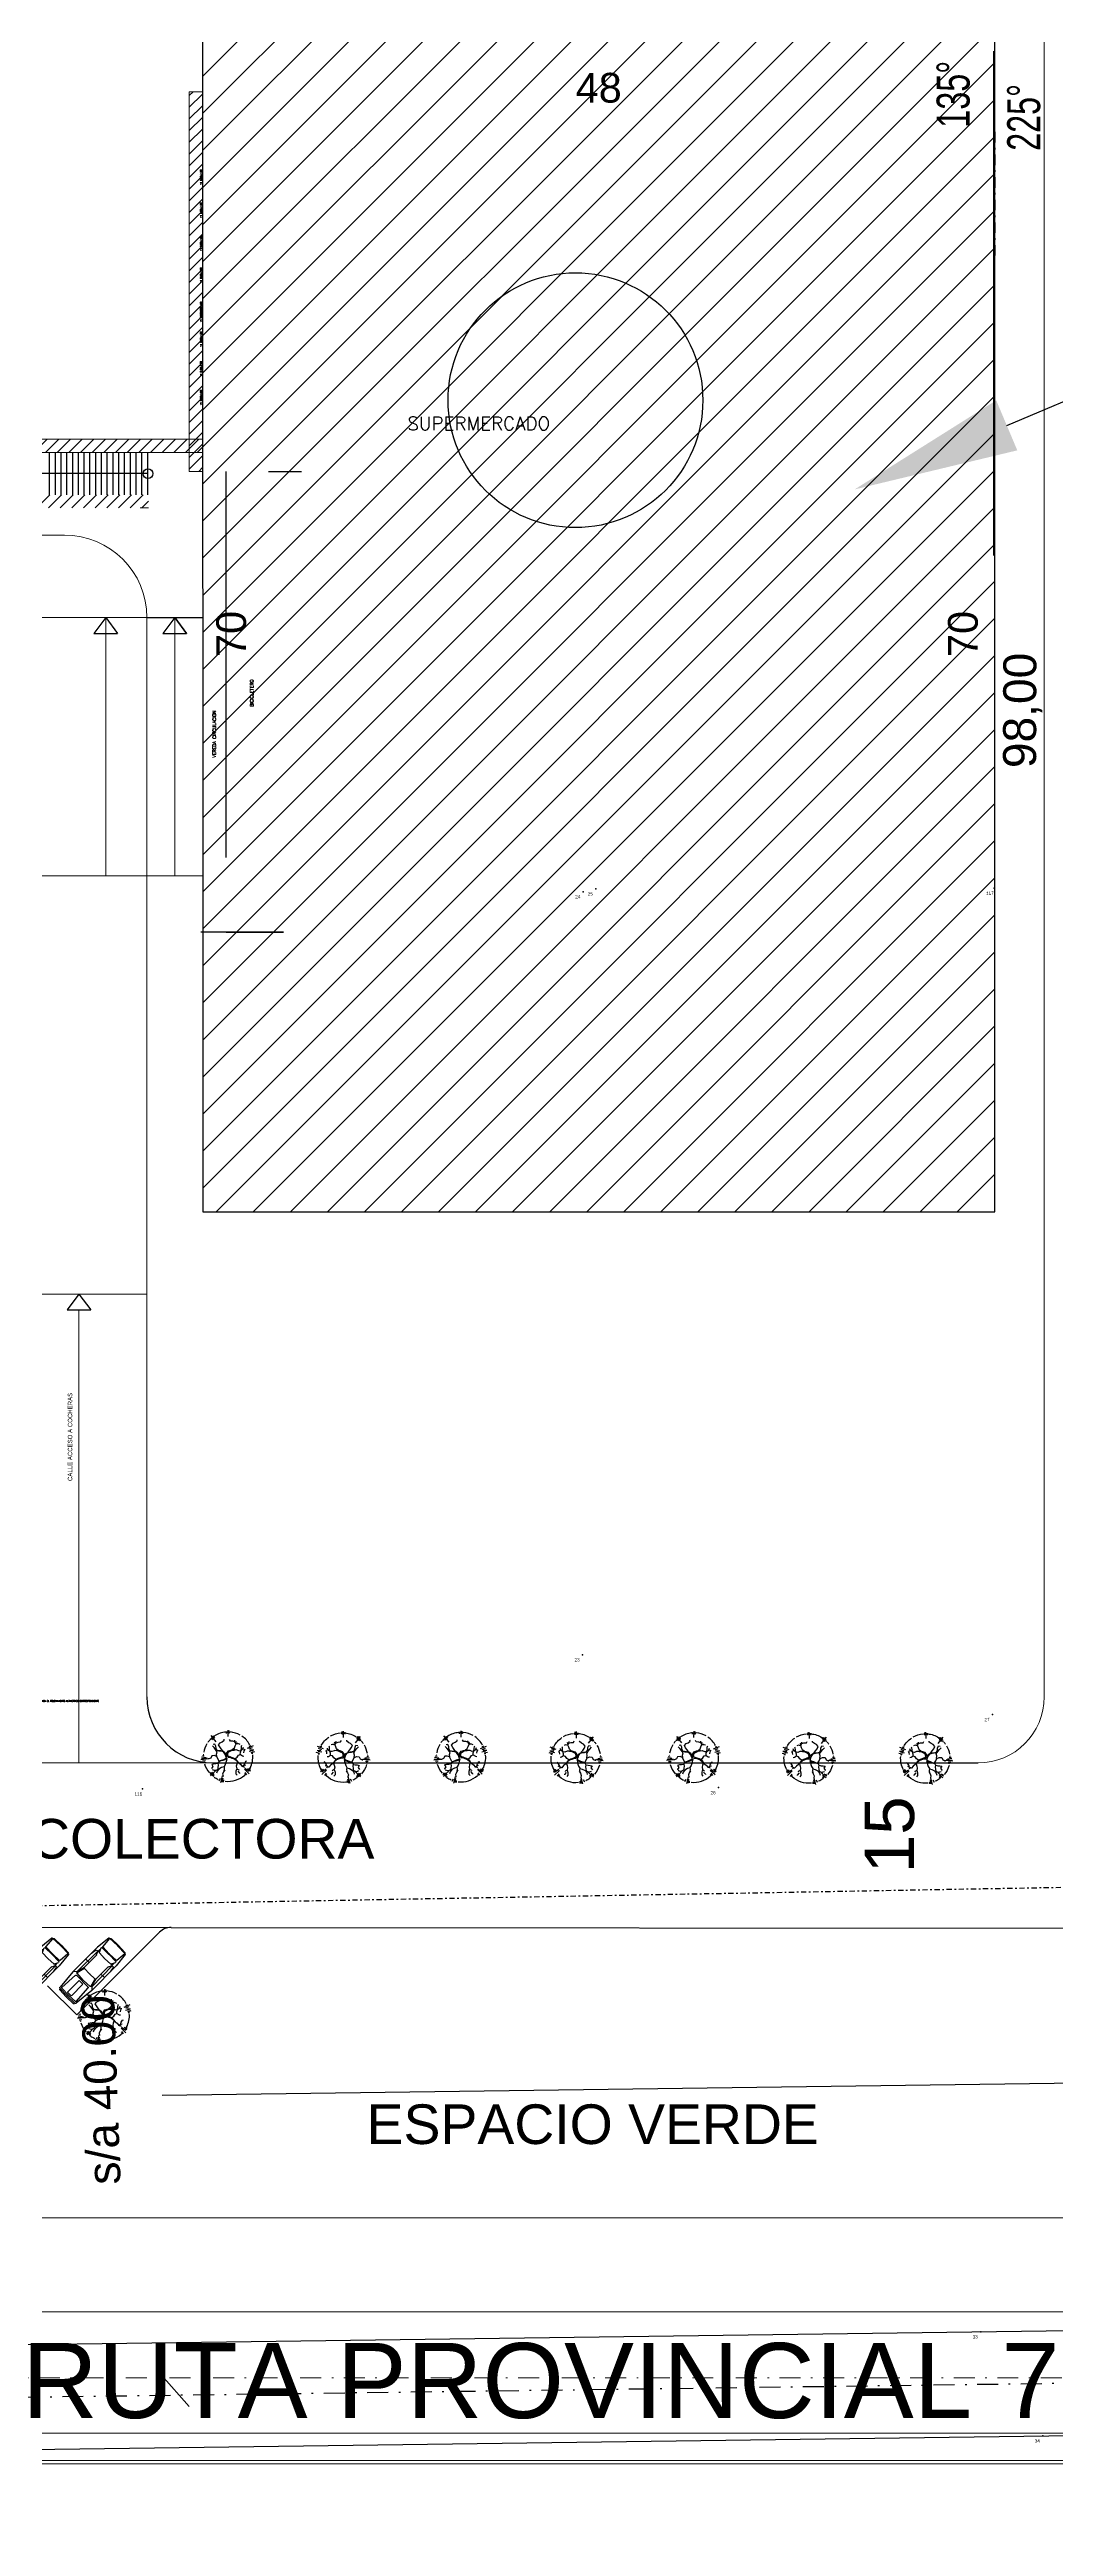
# Model space of a CAD drawing. Header units: millimetres. Extents: x -129 to 3172, y -143 to 919.
# Drawn here: x 1929.4 to 1990.4, y 509.1 to 659.1 of the extents above; entities that cross this region are included whole.
import ezdxf
from ezdxf import colors
from ezdxf.entities.mleader import LeaderData, LeaderLine
from ezdxf.enums import TextEntityAlignment as Align
from ezdxf.math import Vec2, Vec3

# ---------------------------------------------------------------- set-up
doc = ezdxf.new("R2010")
doc.units = ezdxf.units.MM
doc.header["$LTSCALE"] = 0.1
doc.linetypes.add('DASHDOT', pattern=[25.4, 12.7, -6.35, 0, -6.35])
doc.linetypes.add('DASHDOT2', pattern=[12.7, 6.35, -3.175, 0, -3.175])
for name, color, linetype in [('00 LOTES', 2, 'Continuous'), ('00 LOTES TEXTO', 4, 'Continuous'), ('02', 2, 'Continuous'), ('0_MUROS', 7, 'Continuous'), ('A-Mobiliario', 7, 'Continuous'), ('ACOTACIONES_EDIFICACION', 130, 'Continuous'), ('COTAS', 3, 'Continuous'), ('INTERMEDIA', 7, 'Continuous'), ('LAYER1', 7, 'Continuous'), ('Limite terreno', 1, 'Continuous'), ('LINEA_TENSION', 200, 'Continuous'), ('MOJONES_ENCONTRADOS', 50, 'Continuous'), ('NOMEPUNTO', 7, 'Continuous'), ('PAVIMENTO', 3, 'Continuous'), ('PUNTI', 7, 'Continuous'), ('T_TEXTOS', 3, 'Continuous'), ('T_TEXTOS-EQUIPAMIENTO', 5, 'Continuous')]:
    doc.layers.add(name, color=color, linetype=linetype)
doc.layers.add('R. URBANO ANCHOS DE CALLES', color=4, linetype='Continuous', lineweight=30)
doc.layers.add('RUTA - EJES -', color=4, linetype='DASHDOT', lineweight=30)
doc.styles.add('ARIAL', font='arial.ttf')
doc.styles.add('ROMANS', font='ROMANS.SHX', dxfattribs={"width": 0.8, "height": 0.2})
doc.styles.get("Standard").update_dxf_attribs({"font": 'arial.ttf'})
doc.dimstyles.new('cota sin lineas redondeo', dxfattribs={"dimtxt": 1.8, "dimasz": 1, "dimexe": 1.25, "dimexo": 0.625, "dimgap": 1, "dimtad": 1, "dimdec": 1, "dimrnd": 0.5, "dimzin": 12, "dimdsep": 46, "dimtxsty": 'Standard', "dimblk": 'NONE', "dimcen": 2.5, "dimse1": 1, "dimse2": 1, "dimsd1": 1, "dimsd2": 1, "dimaunit": 1, "dimadec": 1, "dimazin": 3, "dimtfac": 1, "dimtdec": 1, "dimtix": 1, "dimtofl": 0, "dimtmove": 0, "dimatfit": 3, "dimldrblk": 'NONE', "dimfxl": 1, "dimarcsym": 2})
pattern_1 = [(45, (1850.85354, 631.36025), (-0.3535534, 0.3535534), [])]

# ---------------------------------------------------------------- blocks, each defined once
blk = doc.blocks.new('AUPLS501')
for p, q in [((-2.42, 0.03), (-2.4, 0.62)), ((-2.42, 0.01), (-2.4, -0.57)), ((-2.33, 0.65), (-2.37, 0.65)), ((-2.34, 0.03), (-2.33, 0.66)), ((-2.34, 0.01), (-2.33, -0.62)), ((-1.06, 0.83), (-2.28, 0.71)), ((-2.22, 0.6), (-2.25, 0.03)), ((-2.24, -0.55), (-2.25, 0.03)), ((-2.19, 0.63), (-1.1, 0.56)), ((-2.17, 0.16), (-2.17, -0.11)), ((-2.14, 0.19), (-1.2, 0.19)), ((-1.17, 0.16), (-1.17, -0.11)), ((-1.07, -0.48), (-1.07, 0.53)), ((1.04, 0.81), (-1.06, 0.83)), ((-0.9, 0.67), (-1.05, 0.83)), ((-0.96, 0.59), (-0.99, 0.04)), ((-0.96, -0.54), (-0.99, 0.01)), ((-0.92, 0.62), (-0.46, 0.49)), ((0.88, 0.65), (-0.9, 0.67)), ((-0.9, 0.65), (-0.36, 0.52)), ((-0.44, 0.46), (-0.43, 0.02)), ((-0.44, -0.42), (-0.43, 0.02)), ((-0.36, 0.52), (0.64, 0.52)), ((0.03, 0.52), (0.03, 0.82)), ((0.84, 0.76), (0.52, 0.82)), ((0.68, 0.53), (0.88, 0.63)), ((0.86, 0.03), (0.88, 0.5)), ((0.86, 0.01), (0.88, -0.45)), ((0.91, 0.62), (0.87, 0.6)), ((0.95, 0.6), (0.87, 0.6)), ((0.88, 0.65), (0.88, 0.71)), ((0.9, 0.52), (1.16, 0.64)), ((0.93, 0.62), (1.03, 0.62)), ((1.03, 0.62), (0.99, 0.6)), ((1.91, 0.73), (1.04, 0.81)), ((1.21, 0.61), (1.22, 0.03)), ((1.21, -0.56), (1.22, 0.02)), ((1.28, 0.58), (1.26, 0.03)), ((1.28, -0.54), (1.26, 0.01)), ((1.31, 0.61), (1.94, 0.66)), ((1.94, 0.7), (1.96, 0.03)), ((1.94, -0.66), (1.96, 0.01)), ((1.99, 0.62), (2.01, 0.03)), ((1.99, -0.57), (2.01, 0.01)), ((-2.33, -0.6), (-2.37, -0.6)), ((-1.06, -0.78), (-2.28, -0.66)), ((-2.21, -0.58), (-1.1, -0.51)), ((-2.14, -0.14), (-1.2, -0.14)), ((1.04, -0.77), (-1.06, -0.78)), ((-0.9, -0.62), (-1.05, -0.78)), ((-0.92, -0.57), (-0.46, -0.45)), ((-0.9, -0.6), (-0.36, -0.48)), ((0.88, -0.6), (-0.9, -0.62)), ((-0.36, -0.48), (0.64, -0.48)), ((0.03, -0.48), (0.03, -0.77)), ((0.84, -0.71), (0.52, -0.77)), ((0.68, -0.49), (0.88, -0.58)), ((0.91, -0.57), (0.87, -0.55)), ((0.95, -0.55), (0.87, -0.55)), ((0.88, -0.6), (0.88, -0.66)), ((0.9, -0.48), (1.16, -0.59)), ((0.93, -0.58), (1.03, -0.58)), ((1.03, -0.58), (0.99, -0.56)), ((1.91, -0.69), (1.04, -0.77)), ((1.28, -0.57), (1.94, -0.61))]:
    blk.add_line(p, q)
for centre, radius, start, end in [((-2.12, 0.02), 0.3, 178.1825, 181.8175), ((-2.37, 0.62), 0.03, 90, 180), ((-2.04, 0.02), 0.3, 178.2216, 181.7784), ((-2.28, 0.66), 0.05, 95.4727, 180), ((-2.19, 0.6), 0.03, 90, 180), ((-2.14, 0.16), 0.03, 90, 180), ((-1.2, 0.16), 0.03, 0, 90), ((-1.1, 0.53), 0.03, 0, 86.3747), ((-1.06, 0.8), 0.03, 89.6203, 95.4727), ((-0.69, 0.02), 0.3, 177.2761, 182.7239), ((-0.93, 0.59), 0.03, 78.6827, 180), ((-0.9, 0.66), 0.01, 90, 258.9881), ((-0.47, 0.46), 0.03, 0, 78.6827), ((-0.73, 0.02), 0.3, 359.5958, 0.4042), ((-0.36, 0.53), 0.01, 256.9832, 270), ((-0.36, 0.55), 0.03, 258.9881, 270), ((0.64, 0.62), 0.1, 270, 295.0315), ((0.83, 0.71), 0.05, 0, 79.9012), ((1.16, 0.02), 0.3, 177.6755, 182.3245), ((0.88, 0.64), 0.01, 295.0315, 90), ((0.91, 0.5), 0.03, 112.8473, 180), ((0.93, 0.59), 0.03, 90, 117.7651), ((0.95, 0.8), 0.204, 269.9335, 280.5642), ((1.04, 0.78), 0.03, 84.7226, 89.6203), ((1.18, 0.61), 0.03, 0, 112.8473), ((0.92, 0.02), 0.3, 359.1475, 0.8525), ((1.56, 0.02), 0.3, 178.3902, 181.6098), ((1.31, 0.58), 0.03, 93.6171, 180), ((1.91, 0.7), 0.03, 0, 84.7226), ((1.94, 0.6), 0.0501, 23.6099, 92.4957), ((1.66, 0.02), 0.3, 358.2407, 1.7593), ((1.71, 0.02), 0.3, 358.2407, 1.7593), ((-2.37, -0.57), 0.03, 180, 270), ((-2.28, -0.62), 0.05, 180, 264.5273), ((-2.21, -0.55), 0.03, 180, 270), ((-2.14, -0.11), 0.03, 180, 270), ((-1.2, -0.11), 0.03, 270, 0), ((-1.1, -0.48), 0.03, 273.6253, 0), ((-1.06, -0.75), 0.03, 264.5273, 270.3797), ((-0.93, -0.54), 0.03, 180, 281.3173), ((-0.9, -0.61), 0.01, 101.0119, 270), ((-0.47, -0.42), 0.03, 281.3173, 0), ((-0.36, -0.51), 0.03, 90, 101.0119), ((-0.36, -0.49), 0.01, 90, 103.0168), ((0.64, -0.58), 0.1, 64.9685, 90), ((0.83, -0.66), 0.05, 280.0988, 0), ((0.91, -0.45), 0.03, 180, 247.1527), ((0.88, -0.59), 0.01, 270, 64.9685), ((0.93, -0.55), 0.03, 242.2349, 270), ((0.95, -0.76), 0.204, 79.4358, 90.0665), ((1.04, -0.74), 0.03, 270.3797, 275.2774), ((1.18, -0.56), 0.03, 247.1527, 0), ((1.28, -0.54), 0.03, 180, 266.3829), ((1.91, -0.66), 0.03, 275.2774, 0), ((1.94, -0.55), 0.0501, 267.5043, 336.3901)]:
    blk.add_arc(centre, radius, start, end)
blk = doc.blocks.new('Arpln016')
at = {"color": 0}
for p, q in [((0.112, 0.626), (0.111, 0.573)), ((0.146, 0.629), (0.128, 0.528)), ((0.18, 0.641), (0.137, 0.472)), ((-0.521, 0.277), (-0.562, 0.304)), ((-0.491, 0.282), (-0.561, 0.345)), ((-0.412, 0.303), (-0.533, 0.418)), ((-0.423, 0.28), (-0.533, 0.356)), ((-0.423, 0.384), (-0.464, 0.443)), ((-0.412, 0.414), (-0.441, 0.45)), ((0.225, 0.594), (0.192, 0.533)), ((0.442, 0.473), (0.324, 0.353)), ((0.378, 0.489), (0.346, 0.465)), ((0.398, 0.47), (0.35, 0.419)), ((0.453, 0.437), (0.389, 0.381)), ((0.451, 0.408), (0.427, 0.386)), ((0.686, 0.056), (0.488, 0.037)), ((0.672, 0.036), (0.525, 0.022)), ((0.665, -0.008), (0.554, 0.006)), ((0.64, 0.091), (0.571, 0.084)), ((0.617, 0.124), (0.589, 0.118)), ((-0.579, -0.116), (-0.67, -0.139)), ((-0.554, -0.187), (-0.65, -0.183)), ((-0.491, -0.227), (-0.641, -0.288)), ((-0.59, -0.096), (-0.624, -0.1)), ((-0.528, -0.146), (-0.621, -0.166)), ((-0.532, -0.206), (-0.612, -0.239)), ((-0.532, -0.278), (-0.578, -0.292)), ((-0.033, -0.639), (-0.034, -0.608)), ((-0.022, -0.666), (-0.02, -0.594)), ((0.006, -0.676), (0.008, -0.515)), ((0.024, -0.645), (0.024, -0.61)), ((0.051, -0.646), (0.047, -0.597)), ((0.436, -0.544), (0.31, -0.385)), ((0.366, -0.54), (0.342, -0.493)), ((0.391, -0.539), (0.35, -0.464)), ((0.435, -0.488), (0.392, -0.435)), ((0.457, -0.459), (0.431, -0.433)), ((0.647, -0.04), (0.601, -0.034)), ((0.625, -0.069), (0.612, -0.067))]:
    blk.add_line(p, q, dxfattribs=at)
for points in [[(-0.396, 0.212), (-0.419, 0.156), (-0.45, 0.105), (-0.471, 0.097)], [(0.01, 0.008), (-0.042, 0.002), (-0.096, 0.023), (-0.16, 0.044), (-0.21, 0.088), (-0.26, 0.144), (-0.311, 0.18), (-0.353, 0.233), (-0.407, 0.206), (-0.442, 0.192)], [(-0.351, 0.23), (-0.4, 0.242), (-0.411, 0.251)], [(-0.177, 0.035), (-0.227, -0.001), (-0.26, -0.051), (-0.309, -0.066), (-0.361, -0.033), (-0.394, -0.028)], [(-0.243, 0.352), (-0.287, 0.405), (-0.287, 0.414)], [(-0.233, 0.124), (-0.216, 0.18), (-0.206, 0.23), (-0.216, 0.292), (-0.266, 0.319), (-0.268, 0.325)], [(-0.004, -0.017), (-0.027, -0.025), (-0.077, -0.001), (-0.129, 0.014), (-0.181, 0.041), (-0.222, 0.094), (-0.235, 0.126)], [(-0.216, 0.292), (-0.196, 0.352), (-0.196, 0.419), (-0.227, 0.452)], [(0.031, 0.038), (0.043, 0.088), (0.055, 0.139), (0.072, 0.189), (0.101, 0.242), (0.095, 0.292), (0.103, 0.342), (0.107, 0.352)], [(0.033, 0.038), (0.082, 0.07), (0.132, 0.088), (0.182, 0.097), (0.232, 0.115), (0.238, 0.126)], [(0.033, 0.041), (0.033, 0.044)], [(0.037, 0.023), (0.066, 0.044), (0.118, 0.065), (0.174, 0.088), (0.226, 0.105), (0.257, 0.156), (0.248, 0.206), (0.255, 0.257), (0.261, 0.307), (0.311, 0.334), (0.338, 0.363)], [(0.037, 0.023), (0.057, -0.028), (0.078, -0.081), (0.116, -0.131), (0.17, -0.149), (0.221, -0.151), (0.273, -0.164), (0.303, -0.22), (0.305, -0.273), (0.33, -0.326), (0.373, -0.318)], [(0.083, 0.319), (0.116, 0.372), (0.139, 0.426), (0.128, 0.476), (0.128, 0.491)], [(0.103, 0.248), (0.164, 0.265), (0.232, 0.301), (0.274, 0.355), (0.288, 0.405)], [(0.228, 0.1), (0.259, 0.046), (0.286, -0.015), (0.35, -0.039), (0.41, -0.033), (0.438, 0.023), (0.487, 0.044), (0.504, 0.046)], [(0.259, 0.159), (0.311, 0.171), (0.363, 0.174), (0.412, 0.185), (0.381, 0.236), (0.417, 0.286), (0.419, 0.289)], [(0.313, 0.337), (0.367, 0.328), (0.394, 0.316)], [(-0.4, -0.108), (-0.407, -0.158), (-0.426, -0.188)], [(-0.376, -0.208), (-0.423, -0.19)], [(0.025, -0.007), (0.023, -0.057), (0.029, -0.108), (-0.007, -0.158), (-0.067, -0.178), (-0.118, -0.19), (-0.168, -0.188), (-0.22, -0.185), (-0.276, -0.161), (-0.326, -0.167), (-0.374, -0.208), (-0.388, -0.252)], [(-0.307, -0.066), (-0.309, -0.119), (-0.326, -0.175), (-0.334, -0.226), (-0.337, -0.279), (-0.347, -0.297)], [(-0.106, -0.188), (-0.158, -0.232), (-0.177, -0.282), (-0.202, -0.338), (-0.259, -0.344), (-0.295, -0.329)], [(-0.243, -0.342), (-0.189, -0.35), (-0.21, -0.398)], [(-0.004, -0.018), (0.008, -0.069), (-0.004, -0.122), (-0.056, -0.151), (-0.106, -0.175), (-0.156, -0.178), (-0.206, -0.188), (-0.218, -0.185)], [(-0.2, -0.335), (-0.171, -0.385), (-0.12, -0.401), (-0.059, -0.403), (-0.038, -0.442)], [(-0.173, -0.388), (-0.17, -0.424)], [(0.029, -0.007), (0.044, -0.06), (0.08, -0.11), (0.132, -0.151), (0.185, -0.155), (0.236, -0.161), (0.255, -0.164)], [(0.135, -0.155), (0.174, -0.205), (0.209, -0.255), (0.238, -0.312), (0.196, -0.362), (0.147, -0.385), (0.097, -0.424), (0.099, -0.448)], [(0.28, -0.015), (0.29, -0.075), (0.274, -0.128), (0.313, -0.188), (0.354, -0.238), (0.396, -0.282)]]:
    blk.add_lwpolyline(points, dxfattribs=at)
for centre, radius, start, end in [((0, -0.011), 0.622, 152.40199, 184.67087), ((0, -0.011), 0.622, 83.50541, 132.09121), ((0, -0.011), 0.622, 55.31812, 66.41917), ((0, -0.011), 0.622, 16.50052, 40.70203), ((0, -0.011), 0.622, 208.93501, 235.86797), ((-0.002, -0.012), 0.622, 240.59537, 264.9599), ((0.002, -0.044), 0.0755, 269.43656, 270.26687), ((0, -0.011), 0.622, 275.11549, 302.96103), ((0, -0.011), 0.622, 317.99389, 324.92066), ((-0.002, -0.012), 0.622, 329.25491, 349.86097)]:
    blk.add_arc(centre, radius, start, end, dxfattribs=at)
blk = doc.blocks.new('*D296')
at = {"layer": 'Defpoints', "color": 0, "transparency": 16777216}
for p in [(1938.68, 658.61), (1942.33, 658.61), (1938.68, 588.84)]:
    blk.add_point(p, dxfattribs=at)
at = {"layer": 'COTAS', "color": 0, "transparency": 16777216, "insert": (1940.42, 623.72), "char_height": 1.8, "attachment_point": 5, "rotation": 90}
blk.add_mtext('70', dxfattribs=at)
blk = doc.blocks.new('_None')
blk = doc.blocks.new('*D297')
at = {"layer": 'Defpoints', "color": 0, "transparency": 16777216}
for p in [(1938.68, 658.61), (1986.68, 658.61), (1986.68, 654.87)]:
    blk.add_point(p, dxfattribs=at)
at = {"layer": 'COTAS', "color": 0, "transparency": 16777216, "insert": (1962.68, 656.79), "char_height": 1.8, "attachment_point": 5}
blk.add_mtext('48', dxfattribs=at)
blk = doc.blocks.new('*D298')
at = {"layer": 'Defpoints', "color": 0, "transparency": 16777216}
for p in [(1986.68, 658.61), (1986.68, 658.61), (1986.68, 588.84)]:
    blk.add_point(p, dxfattribs=at)
at = {"layer": 'COTAS', "color": 0, "transparency": 16777216, "insert": (1984.76, 623.72), "char_height": 1.8, "attachment_point": 5, "rotation": 90}
blk.add_mtext('70', dxfattribs=at)
blk = doc.blocks.new('*D310')
at = {"layer": 'Defpoints', "color": 0, "transparency": 16777216}
for p in [(1986.68, 658.61), (1986.68, 658.61), (1986.68, 588.84)]:
    blk.add_point(p, dxfattribs=at)
at = {"layer": 'COTAS', "color": 0, "transparency": 16777216, "insert": (1984.76, 623.72), "char_height": 1.8, "attachment_point": 5, "rotation": 90}
blk.add_mtext('70', dxfattribs=at)
blk = doc.blocks.new('NIVEL')
for p, q in [((-0.43, 0), (1.39, 0)), ((0, 0.43), (0, -0.43))]:
    blk.add_line(p, q)
at = {"const_width": 0.217}
for points in [[(0, 0.11, 0.414214), (-0.11, 0, 1)], [(0, -0.11, 0.414214), (0.11, 0, 1)]]:
    blk.add_lwpolyline(points, format="xyb", dxfattribs=at)
blk.add_circle((0, 0), 0.217)
at = {"style": 'ROMANS', "width": 0.8}
blk.add_attdef('NIVEL', (0.47, 0.12), '', height=0.25, dxfattribs=at)

msp = doc.modelspace()

# ---------------------------------------------------------------- hatches: boundary and pattern name
at = {"layer": 'LAYER1'}
h = msp.add_hatch(dxfattribs=at)
h.set_pattern_fill('_USER', color=256, scale=0.5, angle=45, style=0, pattern_type=0)
h.set_pattern_definition([(45, (1850.85364, 629.4089), (-0.3535534, 0.3535534), [])])
h.paths.add_polyline_path([(1938.676, 656.56), (1937.874, 656.56), (1937.874, 633.56), (1938.676, 633.56)])
h = msp.add_hatch(dxfattribs=at)
h.set_pattern_fill('_USER', color=256, scale=0.5, angle=45, style=0, pattern_type=0)
h.set_pattern_definition(pattern_1)
h.paths.add_polyline_path([(1938.676, 635.511), (1937.874, 635.511), (1926.955, 635.511), (1926.955, 634.71), (1938.676, 634.71)])
h = msp.add_hatch(dxfattribs=at)
h.set_pattern_fill('_USER', color=256, scale=0.5, angle=45, style=0, pattern_type=0)
h.set_pattern_definition(pattern_1)
h.paths.add_polyline_path([(1938.676, 635.511), (1937.874, 635.511), (1926.955, 635.511), (1926.955, 634.71), (1938.676, 634.71)])
h = msp.add_hatch(dxfattribs=at)
h.set_pattern_fill('_USER', color=256, scale=0.5, angle=45, style=0, pattern_type=0)
h.set_pattern_definition(pattern_1)
h.paths.add_polyline_path([(1935.392, 632.15), (1923.913, 632.15), (1923.913, 631.36), (1935.392, 631.36)])
h = msp.add_hatch(dxfattribs=at)
h.set_pattern_fill('_USER', color=256, scale=0.5, angle=45, style=0, pattern_type=0)
h.set_pattern_definition(pattern_1)
h.paths.add_polyline_path([(1935.392, 632.15), (1923.913, 632.15), (1923.913, 631.36), (1935.392, 631.36)])
at = {"layer": 'Limite terreno'}
h = msp.add_hatch(dxfattribs=at)
h.set_pattern_fill('LINE', color=5, scale=0.5, angle=45)
h.set_pattern_definition([(45, (1653.9661, -132.3677), (-1.122532, 1.122532), [])])
h.paths.add_polyline_path([(1986.677, 660.255), (1982.676, 664.252), (1938.674, 664.226), (1938.691, 588.713), (1953.891, 588.713), (1986.691, 588.713)])

# ---------------------------------------------------------------- linework, layer by layer
at = {"lineweight": 0, "ltscale": 0.05}
for p, q in [((1989.676, 661.337), (1989.676, 559.338)), ((1989.676, 661.337), (1989.676, 559.338)), ((1930.307, 629.71), (1851.154, 629.71)), ((1930.307, 629.71), (1851.154, 629.71)), ((1928.807, 624.71), (1935.307, 624.71)), ((1928.807, 624.71), (1935.307, 624.71)), ((1932.807, 609.065), (1932.807, 624.71)), ((1932.807, 609.065), (1932.807, 624.71)), ((1935.307, 559.338), (1935.307, 624.71)), ((1935.307, 559.338), (1935.307, 624.71)), ((1936.991, 609.065), (1936.991, 624.71)), ((1936.991, 609.065), (1936.991, 624.71)), ((1936.991, 609.043), (1936.991, 624.687)), ((1928.807, 609.065), (1938.676, 609.065)), ((1928.807, 609.065), (1938.676, 609.065)), ((1927.607, 583.734), (1935.307, 583.734)), ((1931.188, 555.338), (1931.188, 582.781)), ((1931.188, 555.338), (1931.188, 582.781)), ((1826.866, 555.338), (1939.307, 555.338)), ((1826.866, 555.338), (1939.307, 555.338))]:
    msp.add_line(p, q, dxfattribs=at)
for p, q in [((1986.676, 588.838), (1986.676, 658.608)), ((1986.676, 588.838), (1986.676, 658.608)), ((1929.405, 632.15), (1929.405, 634.71)), ((1929.405, 632.15), (1929.405, 634.71)), ((1929.755, 632.15), (1929.755, 634.71)), ((1929.755, 632.15), (1929.755, 634.71)), ((1930.105, 632.15), (1930.105, 634.71)), ((1930.105, 632.15), (1930.105, 634.71)), ((1930.455, 632.15), (1930.455, 634.71)), ((1930.455, 632.15), (1930.455, 634.71)), ((1930.805, 632.15), (1930.805, 634.71)), ((1930.805, 632.15), (1930.805, 634.71)), ((1931.155, 632.15), (1931.155, 634.71)), ((1931.155, 632.15), (1931.155, 634.71)), ((1931.505, 632.15), (1931.505, 634.71)), ((1931.505, 632.15), (1931.505, 634.71)), ((1931.855, 632.15), (1931.855, 634.71)), ((1931.855, 632.15), (1931.855, 634.71)), ((1932.205, 632.15), (1932.205, 634.71)), ((1932.205, 632.15), (1932.205, 634.71)), ((1932.555, 632.15), (1932.555, 634.71)), ((1932.555, 632.15), (1932.555, 634.71)), ((1932.905, 632.15), (1932.905, 634.71)), ((1932.905, 632.15), (1932.905, 634.71)), ((1933.255, 632.15), (1933.255, 634.71)), ((1933.255, 632.15), (1933.255, 634.71)), ((1933.605, 632.15), (1933.605, 634.71)), ((1933.605, 632.15), (1933.605, 634.71)), ((1933.955, 632.15), (1933.955, 634.71)), ((1933.955, 632.15), (1933.955, 634.71)), ((1934.305, 632.15), (1934.305, 634.71)), ((1934.305, 632.15), (1934.305, 634.71)), ((1934.655, 632.15), (1934.655, 634.71)), ((1934.655, 632.15), (1934.655, 634.71)), ((1935.005, 632.15), (1935.005, 634.71)), ((1935.005, 632.15), (1935.005, 634.71)), ((1935.355, 632.15), (1935.355, 634.71)), ((1935.355, 632.15), (1935.355, 634.71)), ((1935.373, 633.43), (1926.955, 633.43)), ((1935.373, 633.43), (1926.955, 633.43)), ((1932.807, 624.71), (1932.093, 623.756)), ((1932.807, 624.71), (1932.093, 623.756)), ((1932.807, 624.71), (1933.52, 623.756)), ((1932.807, 624.71), (1933.52, 623.756)), ((1935.307, 624.71), (1938.676, 624.71)), ((1935.307, 624.71), (1938.676, 624.71)), ((1936.991, 624.71), (1936.278, 623.756)), ((1936.991, 624.71), (1936.278, 623.756)), ((1936.991, 624.71), (1937.705, 623.756)), ((1936.991, 624.71), (1937.705, 623.756)), ((1936.991, 624.687), (1937.705, 623.734)), ((1932.093, 623.756), (1933.52, 623.756)), ((1932.093, 623.756), (1933.52, 623.756)), ((1936.278, 623.756), (1937.705, 623.756)), ((1936.278, 623.756), (1937.705, 623.756)), ((1931.188, 583.734), (1930.475, 582.781)), ((1931.188, 583.734), (1930.475, 582.781)), ((1931.188, 583.734), (1931.902, 582.781)), ((1931.188, 583.734), (1931.902, 582.781)), ((1930.475, 582.781), (1931.902, 582.781)), ((1930.475, 582.781), (1931.902, 582.781)), ((1939.307, 555.338), (1985.676, 555.338)), ((1939.307, 555.338), (1985.676, 555.338))]:
    msp.add_line(p, q)
at = {"color": 4, "lineweight": 13, "ltscale": 7, "extrusion": (0, 0, -1)}
msp.add_line((1937.874, 656.56, 0), (1938.676, 656.56, 0), dxfattribs=at)
at = {"color": 252, "lineweight": 0, "ltscale": 0.05}
msp.add_line((1829.635, 545.302, 0), (1936.772, 545.379, 0), dxfattribs=at)
msp.add_line((1829.635, 545.302, 0), (1936.772, 545.379, 0), dxfattribs=at)
at = {"ltscale": 0.1}
for p, q in [((1936.066, 545.086, 0), (1931.056, 540.075, 0)), ((1936.066, 545.086, 0), (1931.056, 540.075, 0)), ((1936.773, 545.379, 0), (2107.855, 545.226)), ((1936.773, 545.379, 0), (2107.855, 545.226)), ((1929.288, 541.843, 0), (1931.056, 540.075, 0)), ((1929.288, 541.843, 0), (1931.056, 540.075, 0))]:
    msp.add_line(p, q, dxfattribs=at)
at = {"lineweight": 13, "ltscale": 0.5}
msp.add_line((1855.269, 527.793), (2108.155, 527.793), dxfattribs=at)
msp.add_line((1855.269, 527.793), (2108.155, 527.793), dxfattribs=at)
at = {"lineweight": 13}
for p, q in [((2084.97, 513.093), (1750.829, 513.093)), ((2084.97, 513.093), (1750.829, 513.093)), ((2084.97, 512.893), (1750.829, 512.893)), ((2084.97, 512.893), (1750.829, 512.893))]:
    msp.add_line(p, q, dxfattribs=at)
msp.add_lwpolyline([(1500.303, 709.363), (1586.173, 689.472, -0.1634189), (1642.995, 657.55), (1665.508, 632.644), (1703.389, 598.357), (1737.719, 574.711), (1814.565, 525.273, 0.1438996), (1825.386, 522.093), (2143.866, 522.093)], format="xyb", dxfattribs=at)
msp.add_lwpolyline([(1500.303, 709.363), (1586.173, 689.472, -0.1634189), (1642.995, 657.55), (1665.508, 632.644), (1703.389, 598.357), (1737.719, 574.711), (1814.565, 525.273, 0.1438996), (1825.386, 522.093), (2143.866, 522.093)], format="xyb", dxfattribs=at)
at = {"linetype": 'DASHDOT', "lineweight": 13}
msp.add_lwpolyline([(2143.866, 518.093), (1750.57, 518.093), (1668.282, 509.535), (1666.203, 509.093)], dxfattribs=at)
msp.add_lwpolyline([(2143.866, 518.093), (1750.57, 518.093), (1668.282, 509.535), (1666.203, 509.093)], dxfattribs=at)
at = {"color": 0}
msp.add_lwpolyline([(1936.192, 518.254), (1937.858, 516.364)], dxfattribs=at)
at = {"lineweight": 13}
msp.add_lwpolyline([(2143.866, 514.743), (1750.743, 514.743), (1696.416, 509.093)], dxfattribs=at)
msp.add_lwpolyline([(2143.866, 514.743), (1750.743, 514.743), (1696.416, 509.093)], dxfattribs=at)
at = {"color": 0}
msp.add_circle((1961.27, 637.876), 7.718, dxfattribs=at)
msp.add_circle((1935.373, 633.43), 0.294)
msp.add_circle((1935.373, 633.43), 0.294)
at = {"lineweight": 0, "ltscale": 0.05}
for centre, radius, start, end in [((1930.307, 624.71), 5, 0, 90), ((1930.307, 624.71), 5, 0, 90), ((1985.676, 559.338), 4, 270, 0), ((1985.676, 559.338), 4, 270, 0)]:
    msp.add_arc(centre, radius, start, end, dxfattribs=at)
msp.add_arc((1939.307, 559.338), 4, 180, 270)
msp.add_arc((1939.307, 559.338), 4, 180, 270)
at = {"ltscale": 0.1}
msp.add_arc((1936.773, 544.379, 0), 1, 90, 135, dxfattribs=at)
msp.add_arc((1936.773, 544.379, 0), 1, 90, 135, dxfattribs=at)
at = {"layer": '02', "lineweight": 13, "ltscale": 7, "extrusion": (0, 0, -1)}
for p, q in [((1937.874, 633.56, 0), (1937.874, 656.56, 0)), ((1938.676, 656.56, 0), (1938.676, 633.56, 0)), ((1938.676, 633.56, 0), (1937.874, 633.56, 0))]:
    msp.add_line(p, q, dxfattribs=at)
at = {"layer": '02', "lineweight": 13, "ltscale": 7}
msp.add_lwpolyline([(1938.676, 635.511), (1926.955, 635.511), (1926.955, 634.71), (1938.676, 634.71)], close=True, dxfattribs=at)
msp.add_lwpolyline([(1938.676, 635.511), (1926.955, 635.511), (1926.955, 634.71), (1938.676, 634.71)], close=True, dxfattribs=at)
at = {"layer": '0_MUROS'}
for p, q in [((1986.597, 659.023), (1986.597, 628.463)), ((1940.104, 610.187), (1940.104, 633.56)), ((1942.676, 633.561), (1944.676, 633.561)), ((1943.589, 605.653), (1938.566, 605.653)), ((1940.104, 605.653), (1943.589, 605.653))]:
    msp.add_line(p, q, dxfattribs=at)
at = {"layer": '0_MUROS', "color": 8, "linetype": 'DASHDOT2'}
msp.add_line((1986.676, 654.124, 0), (1986.676, 646.441, 0), dxfattribs=at)
at = {"layer": 'LAYER1'}
msp.add_line((1938.676, 661.952), (1938.676, 658.608), dxfattribs=at)
msp.add_line((1938.676, 661.952), (1938.676, 658.608), dxfattribs=at)
at = {"layer": 'LAYER1', "lineweight": 0, "ltscale": 0.05}
msp.add_line((1934.892, 631.36), (1935.392, 631.36), dxfattribs=at)
msp.add_line((1934.892, 631.36), (1935.392, 631.36), dxfattribs=at)
at = {"layer": 'Limite terreno'}
msp.add_lwpolyline([(1986.677, 660.255), (1982.676, 664.252), (1938.674, 664.226), (1938.691, 588.713), (1953.891, 588.713), (1986.691, 588.713)], close=True, dxfattribs=at)
at = {"layer": 'LINEA_TENSION', "linetype": 'DASHDOT', "ltscale": 0.25}
msp.add_lwpolyline([(1805.185, 544.486), (2015.434, 548.252)], dxfattribs=at)
at = {"layer": 'MOJONES_ENCONTRADOS', "color": 0}
msp.add_point((1962.5, 608.281), dxfattribs=at)
at = {"layer": 'PAVIMENTO', "color": 0}
for points in [[(1936.227, 535.222), (2238.041, 539.275)], [(1816.628, 518.615), (2238.242, 524.277)], [(1806.263, 512.118), (2238.327, 517.92)]]:
    msp.add_lwpolyline(points, dxfattribs=at)
at = {"layer": 'PUNTI'}
for p in [(1961.745, 608.108), (1986.64, 608.324), (1961.705, 561.895), (1986.544, 558.278), (1935.041, 553.764), (1969.947, 553.844), (1985.83, 520.887), (1989.588, 514.579)]:
    msp.add_point(p, dxfattribs=at)
at = {"layer": 'RUTA - EJES -', "color": 0, "lineweight": -3}
msp.add_lwpolyline([(1816.671, 515.436), (1995.171, 517.833)], dxfattribs=at)

# ---------------------------------------------------------------- block references
at = {"xscale": 0.4199999999999875, "yscale": 0.4199999999999875, "zscale": 0.4199999999999875}
msp.add_blockref('NIVEL', (1925.524, 558.99), dxfattribs=at).add_auto_attribs({'NIVEL': 'LOS NIVELES SE CONFIRMARAN UNA VEZ QUE SE HAGA EL RELEVAMIENTO ALTIMETRICO CORRESPONDIENTE'})
at = {"layer": 'A-Mobiliario', "color": 7, "ltscale": 0.05, "xscale": -1}
for p, rotation in [((1928.681, 542.893, 0), 225.0000000000004), ((1928.681, 542.893, 0), 224.9999999999958), ((1932.124, 542.893, 0), 225.0000000000004), ((1932.124, 542.893, 0), 224.9999999999958)]:
    msp.add_blockref('AUPLS501', p, dxfattribs=dict(at, rotation=rotation))
at = {"layer": 'INTERMEDIA', "color": 0, "linetype": 'ByBlock', "yscale": 2.409727144055068, "rotation": 180}
for p, xscale, zscale in [((1940.223, 555.691, 0), 2.409727144055068, 2.409727144055068), ((1940.223, 555.691, 0), 2.409727144055068, 2.409727144055068), ((1947.178, 555.636, 0), -2.409727144055068, 2.409727144105677), ((1947.178, 555.636, 0), -2.409727144055068, 2.409727144105677), ((1954.336, 555.663, 0), 2.409727144055068, 2.409727144055068), ((1954.336, 555.663, 0), 2.409727144055068, 2.409727144055068), ((1961.291, 555.608, 0), -2.409727144055068, 2.409727144105677), ((1961.291, 555.608, 0), -2.409727144055068, 2.409727144105677), ((1968.45, 555.636, 0), 2.409727144055068, 2.409727144055068), ((1968.45, 555.636, 0), 2.409727144055068, 2.409727144055068), ((1975.405, 555.581, 0), -2.409727144055068, 2.409727144105677), ((1975.405, 555.581, 0), -2.409727144055068, 2.409727144105677), ((1982.476, 555.581, 0), -2.409727144055068, 2.409727144105677), ((1982.476, 555.581, 0), -2.409727144055068, 2.409727144105677), ((1932.744, 540.005, 0), 2.409727144055068, 2.409727144055068), ((1932.744, 540.005, 0), 2.409727144055068, 2.409727144055068)]:
    msp.add_blockref('Arpln016', p, dxfattribs=dict(at, xscale=xscale, zscale=zscale))

# ---------------------------------------------------------------- texts
at = {"style": 'ARIAL', "width": 0.85}
msp.add_text('CALLE ACCESO A COCHERAS', height=0.27, rotation=90, dxfattribs=at).set_placement((1930.781, 572.412))
at = {"lineweight": 13}
msp.add_text('CALLE COLECTORA ', height=2.4, dxfattribs=at).set_placement((1916.671, 549.547))
msp.add_text('CALLE COLECTORA ', height=2.4, dxfattribs=at).set_placement((1916.671, 549.547))
at = {"color": 0, "linetype": 'ByBlock', "lineweight": -2}
msp.add_text('s/a 40.00', height=2, rotation=91.99278, dxfattribs=at).set_placement((1932.511, 535.533), align=Align.MIDDLE_CENTER)
at = {"layer": '00 LOTES', "color": 1, "style": 'ARIAL'}
msp.add_text('98,00', height=2, rotation=89.83614, dxfattribs=at).set_placement((1989.18, 615.59))
msp.add_text('RUTA PROVINCIAL 7', height=4.55, dxfattribs=at).set_placement((1959.172, 515.657), align=Align.CENTER)
msp.add_text('RUTA PROVINCIAL 7', height=4.55, dxfattribs=at).set_placement((1959.172, 515.657), align=Align.CENTER)
at = {"layer": '00 LOTES TEXTO', "color": 3, "ltscale": 0.5, "style": 'ARIAL'}
msp.add_text('ESPACIO VERDE', height=2.40157, dxfattribs=at).set_placement((1948.616, 532.256))
msp.add_text('ESPACIO VERDE', height=2.40157, dxfattribs=at).set_placement((1948.616, 532.256))
at = {"layer": 'ACOTACIONES_EDIFICACION', "color": 0, "width": 0.7}
for s, p in [('135°', (1984.155, 656.409)), ('225°', (1988.432, 655.006))]:
    msp.add_text(s, height=2, rotation=90, dxfattribs=at).set_placement(p, align=Align.MIDDLE_CENTER)
at = {"layer": 'NOMEPUNTO'}
for s, p in [('24', (1961.258, 607.692)), ('25', (1962.013, 607.865)), ('117', (1986.153, 607.908)), ('23', (1961.219, 561.479)), ('27', (1986.058, 557.862)), ('26', (1969.46, 553.428)), ('116', (1934.555, 553.348)), ('33', (1985.343, 520.471)), ('34', (1989.101, 514.163))]:
    msp.add_text(s, height=0.2, rotation=1.85431, dxfattribs=at).set_placement(p)
at = {"layer": 'R. URBANO ANCHOS DE CALLES'}
msp.add_text('15', height=3, rotation=90, dxfattribs=at).set_placement((1981.791, 548.657))
msp.add_text('15', height=3, rotation=90, dxfattribs=at).set_placement((1981.791, 548.657))
at = {"layer": 'T_TEXTOS', "color": 3, "style": 'ROMANS'}
msp.add_text('SUPERMERCADO', height=0.81, rotation=359.99961, dxfattribs=at).set_placement((1951.091, 636.063, 0))
at = {"layer": 'T_TEXTOS', "style": 'ROMANS'}
for s, p in [('BICICLETERO', (1941.758, 619.31, 0)), ('VEREDA CIRCULACION', (1939.483, 616.23, 0))]:
    msp.add_text(s, height=0.2, rotation=90, dxfattribs=at).set_placement(p)
at = {"layer": 'T_TEXTOS-EQUIPAMIENTO', "style": 'ROMANS'}
for p in [(1938.633, 650.935, 0), (1938.633, 648.935, 0), (1938.633, 646.935, 0), (1938.633, 645, 0), (1938.633, 642.935, 0), (1938.633, 642.627, 0), (1938.633, 641.135, 0), (1938.633, 639.335, 0), (1938.633, 637.602, 0)]:
    msp.add_text('V1 0.60x1.00', height=0.1, rotation=90, dxfattribs=at).set_placement(p)

# ---------------------------------------------------------------- dimensions: what is measured, and where the dimension line sits
at = {"layer": 'COTAS'}
for base, p1, p2, picture, middle in [((1942.334, 658.608), (1938.676, 588.839), (1938.676, 658.608), '*D296', (1940.415, 623.724)), ((1986.676, 658.608), (1986.676, 588.838), (1986.676, 658.608), '*D298', (1984.757, 623.723)), ((1986.676, 658.608), (1986.676, 588.838), (1986.676, 658.608), '*D310', (1984.757, 623.723))]:
    dim = msp.add_linear_dim(base=base, p1=p1, p2=p2, angle=90, dimstyle='cota sin lineas redondeo', dxfattribs=at)
    dim.commit()
    dim.dimension.update_dxf_attribs({"geometry": picture, "text_midpoint": middle})
dim = msp.add_linear_dim(base=(1986.676, 654.871), p1=(1938.676, 658.608), p2=(1986.676, 658.608), dimstyle='cota sin lineas redondeo', dxfattribs=at)
dim.commit()
dim.dimension.update_dxf_attribs({"geometry": '*D297', "text_midpoint": (1962.676, 656.79)})

# ---------------------------------------------------------------- leaders
at = {"layer": 'Limite terreno', "color": 5}
ml = msp.add_multileader_mtext('Standard', dxfattribs=at)
ml.set_content('', color=5)
ml.set_leader_properties()
ml.build(insert=Vec2(0, 0))
ml.multileader.update_dxf_attribs({"arrow_head_size": 10})
ctx = ml.context
ctx.base_point, ctx.arrow_head_size, ctx.plane_origin = Vec3(2021.855, 647.492), 10, Vec3(1978.19, 632.474)
notes = []
notes.append((ctx, [(0, (1, 1, 0), (2013.855, 647.492), (1, 0), 8, [(0, [(1978.19, 632.474)], 0, [])])]))
ctx.mtext.insert, ctx.mtext.flow_direction = Vec3(2023.855, 649.492), 5
for ctx, leaders in notes:
    for number, flags, end, landing, length, lines in leaders:
        leader = LeaderData()
        leader.index, (leader.has_last_leader_line, leader.has_dogleg_vector, leader.attachment_direction) = number, flags
        leader.last_leader_point, leader.dogleg_vector, leader.dogleg_length = Vec3(end), Vec3(landing), length
        for number, points, colour, breaks in lines:
            line = LeaderLine()
            line.index, line.vertices, line.color, line.breaks = number, Vec3.list(points), colors.encode_raw_color(colour), breaks
            leader.lines.append(line)
        ctx.leaders.append(leader)

doc.saveas('drawing.dxf')
